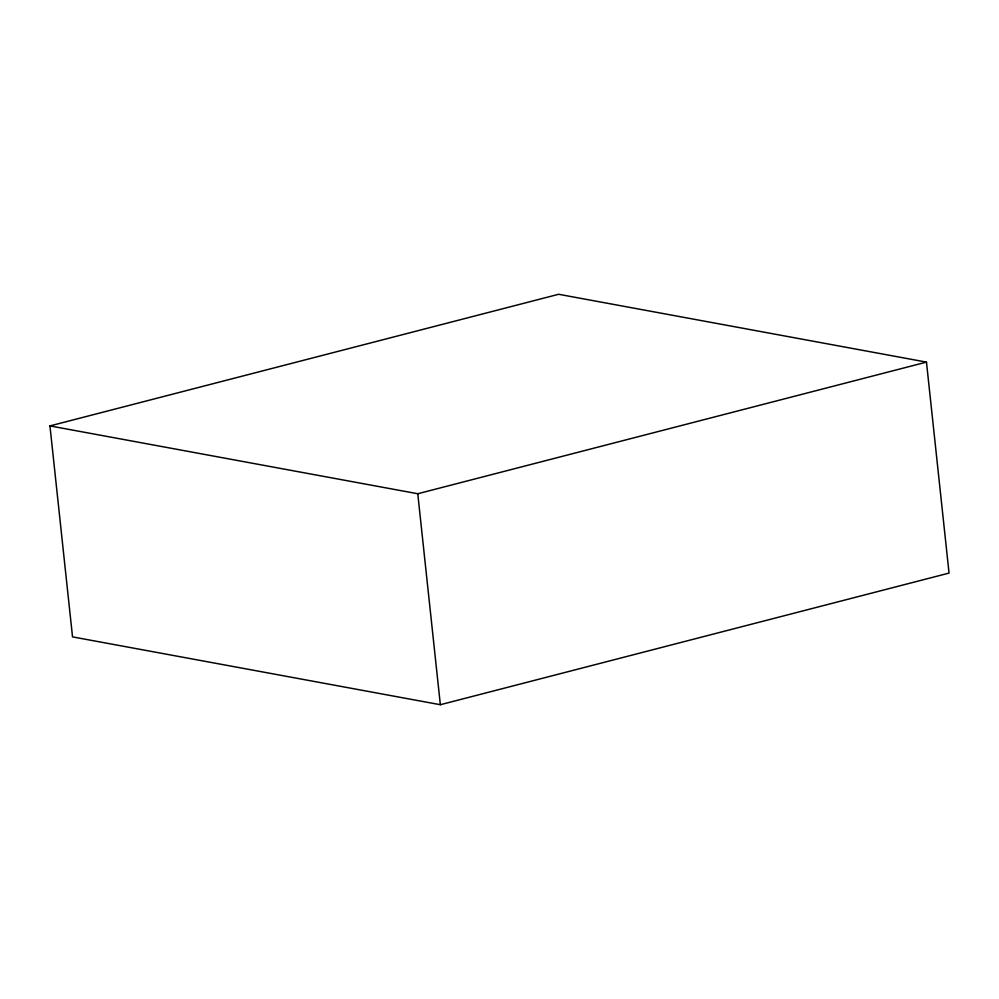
<?xml version="1.0" encoding="UTF-8"?>
<svg xmlns="http://www.w3.org/2000/svg" width="999" height="999" viewBox="0 0 999 999"><rect width="100%" height="100%" fill="white"/><g stroke="black" fill="none" stroke-linecap="round" stroke-linejoin="round"><path stroke-width="1.5" d="M49.95 425.911L558.653 294.28L926.473 362.113L949.05 573.089L440.347 704.72L72.527 636.887L49.95 425.911L417.769 493.743L926.473 362.113M417.769 493.743L440.347 704.72"/></g></svg>
